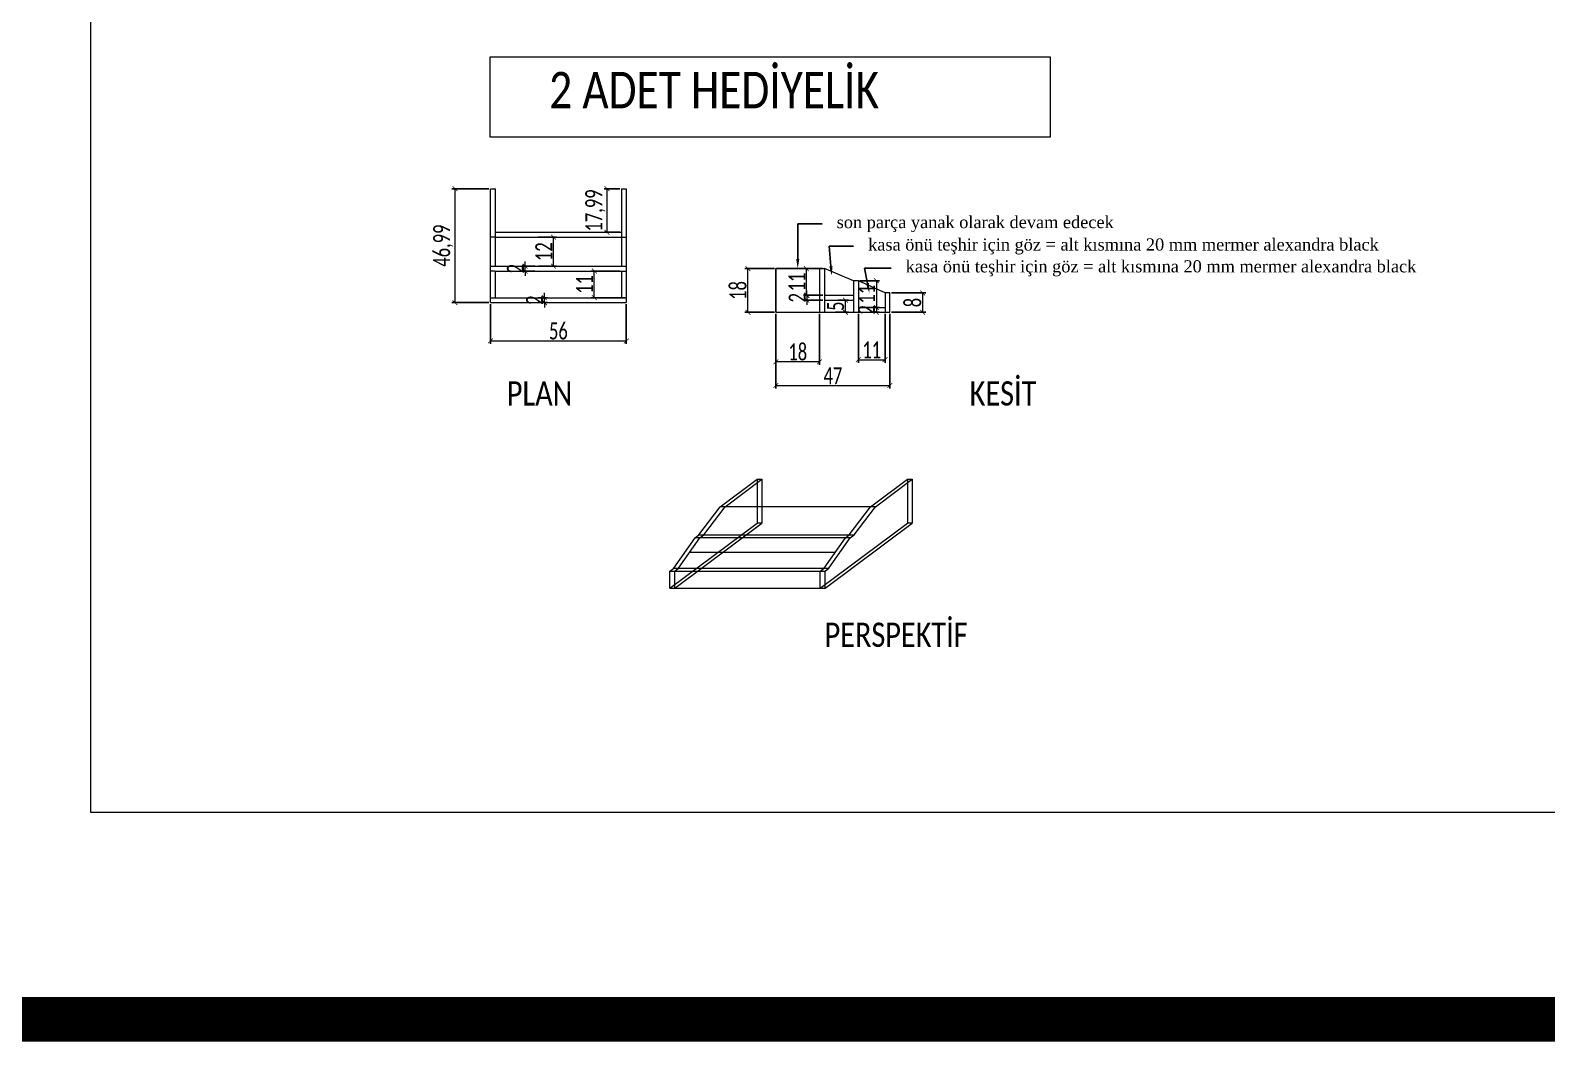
# Model space of a CAD drawing. Header units: millimetres. Extents: x -24 to 530668, y -246875 to -2983.
# Drawn here: x 270690 to 271315, y -110593 to -110176 of the extents above; entities that cross this region are included whole.
import ezdxf
from ezdxf import colors
from ezdxf.entities.mleader import LeaderData, LeaderLine
from ezdxf.math import Vec2, Vec3

# ---------------------------------------------------------------- set-up
doc = ezdxf.new("R2010")
doc.units = ezdxf.units.MM
doc.header["$PDMODE"] = 2
doc.layers.get('0').update_dxf_attribs({"lineweight": 20})
for name, color, linetype, lineweight in [('görünüş', 45, 'Continuous', 25), ('mermer', 142, 'Continuous', 15), ('olcu', 251, 'Continuous', 20), ('text', 1, 'Continuous', 20)]:
    doc.layers.add(name, color=color, linetype=linetype, lineweight=lineweight)
doc.layers.add('yazı', color=11, linetype='Continuous')
doc.styles.get("Standard").update_dxf_attribs({"font": 'times.ttf', "height": 12})
doc.styles.add('text2', font='calibri.ttf', dxfattribs={"width": 0.8})
doc.styles.add('Ölçü50', font='calibri.ttf', dxfattribs={"width": 0.7})
doc.dimstyles.new('ölçü10', dxfattribs={"dimtxt": 7, "dimasz": 2, "dimexe": 1.25, "dimexo": 0.625, "dimgap": 0.5, "dimtad": 1, "dimzin": 9, "dimtxsty": 'Ölçü50', "dimblk": 'ARCHTICK', "dimcen": 2, "dimclrd": 256, "dimclre": 256, "dimclrt": 1, "dimazin": 2, "dimtfac": 1, "dimtix": 1, "dimtmove": 0, "dimatfit": 3, "dimldrblk": 'ARCHTICK', "dimfxl": 1, "dimlwd": -1, "dimarcsym": 0})

# ---------------------------------------------------------------- blocks, each defined once
blk = doc.blocks.new('_ArchTick')
at = {"color": 0, "linetype": 'ByBlock', "const_width": 0.15}
blk.add_lwpolyline([(-0.5, -0.5), (0.5, 0.5)], dxfattribs=at)
blk = doc.blocks.new('*D456')
at = {"layer": 'DEFPOINTS', "color": 0, "transparency": 16777216}
for p in [(270985.6, -110274.02), (270997.14, -110274.02, 0), (270997.14, -110292.02, 0)]:
    blk.add_point(p, dxfattribs=at)
at = {"layer": 'olcu', "lineweight": -2, "transparency": 16777216}
for p, q in [((270996.51, -110274.02), (270984.35, -110274.02)), ((270996.51, -110292.02), (270984.35, -110292.02))]:
    blk.add_line(p, q, dxfattribs=at)
at = {"layer": 'olcu', "transparency": 16777216}
blk.add_line((270985.6, -110292.02), (270985.6, -110274.02), dxfattribs=at)
at = {"layer": 'olcu', "transparency": 16777216, "xscale": 2, "yscale": 2, "zscale": 2}
for p, rotation in [((270985.6, -110274.02), 90), ((270985.6, -110292.02), 270)]:
    blk.add_blockref('_ArchTick', p, dxfattribs=dict(at, rotation=rotation))
at = {"layer": 'olcu', "color": 1, "transparency": 16777216, "insert": (270981.51, -110283.02), "char_height": 7, "attachment_point": 5, "rotation": 90, "style": 'Ölçü50'}
blk.add_mtext('18', dxfattribs=at)
blk = doc.blocks.new('*D457')
at = {"layer": 'DEFPOINTS', "color": 0, "transparency": 16777216}
for p in [(270879.41, -110288.02, 0), (270935.41, -110288.02, 0), (270935.41, -110303.85)]:
    blk.add_point(p, dxfattribs=at)
at = {"layer": 'olcu', "lineweight": -2, "transparency": 16777216}
for p, q in [((270879.41, -110288.64), (270879.41, -110305.1)), ((270935.41, -110288.64), (270935.41, -110305.1))]:
    blk.add_line(p, q, dxfattribs=at)
at = {"layer": 'olcu', "transparency": 16777216}
blk.add_line((270879.41, -110303.85), (270935.41, -110303.85), dxfattribs=at)
at = {"layer": 'olcu', "transparency": 16777216, "xscale": 2, "yscale": 2, "zscale": 2, "rotation": 180}
blk.add_blockref('_ArchTick', (270879.41, -110303.85), dxfattribs=at)
at = {"layer": 'olcu', "transparency": 16777216, "xscale": 2, "yscale": 2, "zscale": 2}
blk.add_blockref('_ArchTick', (270935.41, -110303.85), dxfattribs=at)
at = {"layer": 'olcu', "color": 1, "transparency": 16777216, "insert": (270907.41, -110299.77), "char_height": 7, "attachment_point": 5, "style": 'Ölçü50'}
blk.add_mtext('56', dxfattribs=at)
blk = doc.blocks.new('*D458')
at = {"layer": 'DEFPOINTS', "color": 0, "transparency": 16777216}
for p in [(270898.41, -110286.02), (270901.64, -110286.02), (270898.41, -110288.02)]:
    blk.add_point(p, dxfattribs=at)
at = {"layer": 'olcu', "lineweight": -2, "transparency": 16777216}
for p, q in [((270899.03, -110286.02), (270902.89, -110286.02)), ((270899.03, -110288.02), (270902.89, -110288.02))]:
    blk.add_line(p, q, dxfattribs=at)
at = {"layer": 'olcu', "transparency": 16777216}
for p, q in [((270901.64, -110286.02), (270901.64, -110284.02)), ((270901.64, -110288.02), (270901.64, -110286.02)), ((270901.64, -110288.02), (270901.64, -110290.02))]:
    blk.add_line(p, q, dxfattribs=at)
at = {"layer": 'olcu', "transparency": 16777216, "xscale": 2, "yscale": 2, "zscale": 2}
for p, rotation in [((270901.64, -110286.02), 270), ((270901.64, -110288.02), 90)]:
    blk.add_blockref('_ArchTick', p, dxfattribs=dict(at, rotation=rotation))
at = {"layer": 'olcu', "color": 1, "transparency": 16777216, "insert": (270897.61, -110287.02), "char_height": 7, "attachment_point": 5, "rotation": 90, "style": 'Ölçü50'}
blk.add_mtext('2', dxfattribs=at)
blk = doc.blocks.new('*D459')
at = {"layer": 'DEFPOINTS', "color": 0, "transparency": 16777216}
for p in [(270893.71, -110273.02), (270898.41, -110273.02, 0), (270898.3, -110275.02, 0)]:
    blk.add_point(p, dxfattribs=at)
at = {"layer": 'olcu', "lineweight": -2, "transparency": 16777216}
for p, q in [((270897.78, -110273.02), (270892.46, -110273.02)), ((270897.68, -110275.02), (270892.46, -110275.02))]:
    blk.add_line(p, q, dxfattribs=at)
at = {"layer": 'olcu', "transparency": 16777216}
for p, q in [((270893.71, -110273.02), (270893.71, -110271.02)), ((270893.71, -110275.02), (270893.71, -110273.02)), ((270893.71, -110275.02), (270893.71, -110277.02))]:
    blk.add_line(p, q, dxfattribs=at)
at = {"layer": 'olcu', "transparency": 16777216, "xscale": 2, "yscale": 2, "zscale": 2}
for p, rotation in [((270893.71, -110273.02), 270), ((270893.71, -110275.02), 90)]:
    blk.add_blockref('_ArchTick', p, dxfattribs=dict(at, rotation=rotation))
at = {"layer": 'olcu', "color": 1, "transparency": 16777216, "insert": (270889.67, -110274.02), "char_height": 7, "attachment_point": 5, "rotation": 90, "style": 'Ölçü50'}
blk.add_mtext('2', dxfattribs=at)
blk = doc.blocks.new('*D460')
at = {"layer": 'DEFPOINTS', "color": 0, "transparency": 16777216}
for p in [(270898.3, -110261.02, 0), (270905.42, -110261.02), (270898.41, -110273.02, 0)]:
    blk.add_point(p, dxfattribs=at)
at = {"layer": 'olcu', "lineweight": -2, "transparency": 16777216}
for p, q in [((270898.93, -110261.02), (270906.67, -110261.02)), ((270899.03, -110273.02), (270906.67, -110273.02))]:
    blk.add_line(p, q, dxfattribs=at)
at = {"layer": 'olcu', "transparency": 16777216}
blk.add_line((270905.42, -110273.02), (270905.42, -110261.02), dxfattribs=at)
at = {"layer": 'olcu', "transparency": 16777216, "xscale": 2, "yscale": 2, "zscale": 2}
for p, rotation in [((270905.42, -110261.02), 90), ((270905.42, -110273.02), 270)]:
    blk.add_blockref('_ArchTick', p, dxfattribs=dict(at, rotation=rotation))
at = {"layer": 'olcu', "color": 1, "transparency": 16777216, "insert": (270901.39, -110267.02), "char_height": 7, "attachment_point": 5, "rotation": 90, "style": 'Ölçü50'}
blk.add_mtext('12', dxfattribs=at)
blk = doc.blocks.new('*D461')
at = {"layer": 'DEFPOINTS', "color": 0, "transparency": 16777216}
for p in [(270927.5, -110241.03), (270933.41, -110241.03, 0), (270933.41, -110259.02, 0)]:
    blk.add_point(p, dxfattribs=at)
at = {"layer": 'olcu', "lineweight": -2, "transparency": 16777216}
for p, q in [((270932.78, -110241.03), (270926.25, -110241.03)), ((270932.78, -110259.02), (270926.25, -110259.02))]:
    blk.add_line(p, q, dxfattribs=at)
at = {"layer": 'olcu', "transparency": 16777216}
blk.add_line((270927.5, -110259.02), (270927.5, -110241.03), dxfattribs=at)
at = {"layer": 'olcu', "transparency": 16777216, "xscale": 2, "yscale": 2, "zscale": 2}
for p, rotation in [((270927.5, -110241.03), 90), ((270927.5, -110259.02), 270)]:
    blk.add_blockref('_ArchTick', p, dxfattribs=dict(at, rotation=rotation))
at = {"layer": 'olcu', "color": 1, "transparency": 16777216, "insert": (270922.69, -110250.02), "char_height": 7, "attachment_point": 5, "rotation": 90, "style": 'Ölçü50'}
blk.add_mtext('17,99', dxfattribs=at)
blk = doc.blocks.new('*D462')
at = {"layer": 'DEFPOINTS', "color": 0, "transparency": 16777216}
for p in [(271021.14, -110292.02, 0), (271022.14, -110287.02, 0), (271025.8, -110287.02)]:
    blk.add_point(p, dxfattribs=at)
at = {"layer": 'olcu', "lineweight": -2, "transparency": 16777216}
for p, q in [((271021.76, -110292.02), (271027.05, -110292.02)), ((271022.76, -110287.02), (271027.05, -110287.02))]:
    blk.add_line(p, q, dxfattribs=at)
at = {"layer": 'olcu', "transparency": 16777216}
blk.add_line((271025.8, -110292.02), (271025.8, -110287.02), dxfattribs=at)
at = {"layer": 'olcu', "transparency": 16777216, "xscale": 2, "yscale": 2, "zscale": 2}
for p, rotation in [((271025.8, -110287.02), 90), ((271025.8, -110292.02), 270)]:
    blk.add_blockref('_ArchTick', p, dxfattribs=dict(at, rotation=rotation))
at = {"layer": 'olcu', "color": 1, "transparency": 16777216, "insert": (271021.75, -110289.52), "char_height": 7, "attachment_point": 5, "rotation": 90, "style": 'Ölçü50'}
blk.add_mtext('5', dxfattribs=at)
blk = doc.blocks.new('*D463')
at = {"layer": 'DEFPOINTS', "color": 0, "transparency": 16777216}
for p in [(271035.53, -110290.02, 0), (271035.53, -110292.02, 0), (271038.56, -110292.02)]:
    blk.add_point(p, dxfattribs=at)
at = {"layer": 'olcu', "lineweight": -2, "transparency": 16777216}
for p, q in [((271036.16, -110290.02), (271039.81, -110290.02)), ((271036.16, -110292.02), (271039.81, -110292.02))]:
    blk.add_line(p, q, dxfattribs=at)
at = {"layer": 'olcu', "transparency": 16777216}
blk.add_line((271038.56, -110290.02), (271038.56, -110292.02), dxfattribs=at)
at = {"layer": 'olcu', "transparency": 16777216, "xscale": 2, "yscale": 2, "zscale": 2}
for p, rotation in [((271038.56, -110290.02), 90), ((271038.56, -110292.02), 270)]:
    blk.add_blockref('_ArchTick', p, dxfattribs=dict(at, rotation=rotation))
at = {"layer": 'olcu', "color": 1, "transparency": 16777216, "insert": (271034.52, -110291.02), "char_height": 7, "attachment_point": 5, "rotation": 90, "style": 'Ölçü50'}
blk.add_mtext('2', dxfattribs=at)
blk = doc.blocks.new('*D464')
at = {"layer": 'DEFPOINTS', "color": 0, "transparency": 16777216}
for p in [(270997.14, -110292.02, 0), (271015.14, -110292.02, 0), (270997.14, -110312.48)]:
    blk.add_point(p, dxfattribs=at)
at = {"layer": 'olcu', "lineweight": -2, "transparency": 16777216}
for p, q in [((270997.14, -110292.64), (270997.14, -110313.73)), ((271015.14, -110292.64), (271015.14, -110313.73))]:
    blk.add_line(p, q, dxfattribs=at)
at = {"layer": 'olcu', "transparency": 16777216}
blk.add_line((271015.14, -110312.48), (270997.14, -110312.48), dxfattribs=at)
at = {"layer": 'olcu', "transparency": 16777216, "xscale": 2, "yscale": 2, "zscale": 2, "rotation": 180}
blk.add_blockref('_ArchTick', (270997.14, -110312.48), dxfattribs=at)
at = {"layer": 'olcu', "transparency": 16777216, "xscale": 2, "yscale": 2, "zscale": 2}
blk.add_blockref('_ArchTick', (271015.14, -110312.48), dxfattribs=at)
at = {"layer": 'olcu', "color": 1, "transparency": 16777216, "insert": (271006.14, -110308.4), "char_height": 7, "attachment_point": 5, "style": 'Ölçü50'}
blk.add_mtext('18', dxfattribs=at)
blk = doc.blocks.new('*D465')
at = {"layer": 'DEFPOINTS', "color": 0, "transparency": 16777216}
for p in [(271031.14, -110292.02, 0), (271042.14, -110292.02, 0), (271042.14, -110311.6)]:
    blk.add_point(p, dxfattribs=at)
at = {"layer": 'olcu', "lineweight": -2, "transparency": 16777216}
for p, q in [((271031.14, -110292.64), (271031.14, -110312.85)), ((271042.14, -110292.64), (271042.14, -110312.85))]:
    blk.add_line(p, q, dxfattribs=at)
at = {"layer": 'olcu', "transparency": 16777216}
blk.add_line((271031.14, -110311.6), (271042.14, -110311.6), dxfattribs=at)
at = {"layer": 'olcu', "transparency": 16777216, "xscale": 2, "yscale": 2, "zscale": 2, "rotation": 180}
blk.add_blockref('_ArchTick', (271031.14, -110311.6), dxfattribs=at)
at = {"layer": 'olcu', "transparency": 16777216, "xscale": 2, "yscale": 2, "zscale": 2}
blk.add_blockref('_ArchTick', (271042.14, -110311.6), dxfattribs=at)
at = {"layer": 'olcu', "color": 1, "transparency": 16777216, "insert": (271036.64, -110307.59), "char_height": 7, "attachment_point": 5, "style": 'Ölçü50'}
blk.add_mtext('11', dxfattribs=at)
blk = doc.blocks.new('*D466')
at = {"layer": 'DEFPOINTS', "color": 0, "transparency": 16777216}
for p in [(270864.78, -110241.03), (270879.41, -110241.03, 0), (270879.41, -110288.02, 0)]:
    blk.add_point(p, dxfattribs=at)
at = {"layer": 'olcu', "lineweight": -2, "transparency": 16777216}
for p, q in [((270878.78, -110241.03), (270863.53, -110241.03)), ((270878.78, -110288.02), (270863.53, -110288.02))]:
    blk.add_line(p, q, dxfattribs=at)
at = {"layer": 'olcu', "transparency": 16777216}
blk.add_line((270864.78, -110288.02), (270864.78, -110241.03), dxfattribs=at)
at = {"layer": 'olcu', "transparency": 16777216, "xscale": 2, "yscale": 2, "zscale": 2}
for p, rotation in [((270864.78, -110241.03), 90), ((270864.78, -110288.02), 270)]:
    blk.add_blockref('_ArchTick', p, dxfattribs=dict(at, rotation=rotation))
at = {"layer": 'olcu', "color": 1, "transparency": 16777216, "insert": (270859.96, -110264.52), "char_height": 7, "attachment_point": 5, "rotation": 90, "style": 'Ölçü50'}
blk.add_mtext('46,99', dxfattribs=at)
blk = doc.blocks.new('*D467')
at = {"layer": 'DEFPOINTS', "color": 0, "transparency": 16777216}
for p in [(270997.14, -110292.02, 0), (271044.14, -110292.02, 0), (271044.14, -110322.22)]:
    blk.add_point(p, dxfattribs=at)
at = {"layer": 'olcu', "lineweight": -2, "transparency": 16777216}
for p, q in [((270997.14, -110292.64), (270997.14, -110323.47)), ((271044.14, -110292.64), (271044.14, -110323.47))]:
    blk.add_line(p, q, dxfattribs=at)
at = {"layer": 'olcu', "transparency": 16777216}
blk.add_line((270997.14, -110322.22), (271044.14, -110322.22), dxfattribs=at)
at = {"layer": 'olcu', "transparency": 16777216, "xscale": 2, "yscale": 2, "zscale": 2, "rotation": 180}
blk.add_blockref('_ArchTick', (270997.14, -110322.22), dxfattribs=at)
at = {"layer": 'olcu', "transparency": 16777216, "xscale": 2, "yscale": 2, "zscale": 2}
blk.add_blockref('_ArchTick', (271044.14, -110322.22), dxfattribs=at)
at = {"layer": 'olcu', "color": 1, "transparency": 16777216, "insert": (271020.64, -110318.2), "char_height": 7, "attachment_point": 5, "style": 'Ölçü50'}
blk.add_mtext('47', dxfattribs=at)
blk = doc.blocks.new('*D468')
at = {"layer": 'DEFPOINTS', "color": 0, "transparency": 16777216}
for p in [(271044.14, -110284.02, 0), (271057.67, -110284.02), (271044.14, -110292.02, 0)]:
    blk.add_point(p, dxfattribs=at)
at = {"layer": 'olcu', "lineweight": -2, "transparency": 16777216}
for p, q in [((271044.76, -110284.02), (271058.92, -110284.02)), ((271044.76, -110292.02), (271058.92, -110292.02))]:
    blk.add_line(p, q, dxfattribs=at)
at = {"layer": 'olcu', "transparency": 16777216}
blk.add_line((271057.67, -110292.02), (271057.67, -110284.02), dxfattribs=at)
at = {"layer": 'olcu', "transparency": 16777216, "xscale": 2, "yscale": 2, "zscale": 2}
for p, rotation in [((271057.67, -110284.02), 90), ((271057.67, -110292.02), 270)]:
    blk.add_blockref('_ArchTick', p, dxfattribs=dict(at, rotation=rotation))
at = {"layer": 'olcu', "color": 1, "transparency": 16777216, "insert": (271053.59, -110288.02), "char_height": 7, "attachment_point": 5, "rotation": 90, "style": 'Ölçü50'}
blk.add_mtext('8', dxfattribs=at)
blk = doc.blocks.new('*D469')
at = {"layer": 'DEFPOINTS', "color": 0, "transparency": 16777216}
for p in [(271031.14, -110279.02, 0), (271031.14, -110290.02, 0), (271038.56, -110290.02)]:
    blk.add_point(p, dxfattribs=at)
at = {"layer": 'olcu', "lineweight": -2, "transparency": 16777216}
for p, q in [((271031.76, -110279.02), (271039.81, -110279.02)), ((271031.76, -110290.02), (271039.81, -110290.02))]:
    blk.add_line(p, q, dxfattribs=at)
at = {"layer": 'olcu', "transparency": 16777216}
blk.add_line((271038.56, -110279.02), (271038.56, -110290.02), dxfattribs=at)
at = {"layer": 'olcu', "transparency": 16777216, "xscale": 2, "yscale": 2, "zscale": 2}
for p, rotation in [((271038.56, -110279.02), 90), ((271038.56, -110290.02), 270)]:
    blk.add_blockref('_ArchTick', p, dxfattribs=dict(at, rotation=rotation))
at = {"layer": 'olcu', "color": 1, "transparency": 16777216, "insert": (271034.55, -110284.52), "char_height": 7, "attachment_point": 5, "rotation": 90, "style": 'Ölçü50'}
blk.add_mtext('11', dxfattribs=at)
blk = doc.blocks.new('*D470')
at = {"layer": 'DEFPOINTS', "color": 0, "transparency": 16777216}
for p in [(271009.73, -110274.02), (271017.14, -110274.02, 0), (271017.14, -110285.02, 0)]:
    blk.add_point(p, dxfattribs=at)
at = {"layer": 'olcu', "lineweight": -2, "transparency": 16777216}
for p, q in [((271016.51, -110274.02), (271008.48, -110274.02)), ((271016.51, -110285.02), (271008.48, -110285.02))]:
    blk.add_line(p, q, dxfattribs=at)
at = {"layer": 'olcu', "transparency": 16777216}
blk.add_line((271009.73, -110285.02), (271009.73, -110274.02), dxfattribs=at)
at = {"layer": 'olcu', "transparency": 16777216, "xscale": 2, "yscale": 2, "zscale": 2}
for p, rotation in [((271009.73, -110274.02), 90), ((271009.73, -110285.02), 270)]:
    blk.add_blockref('_ArchTick', p, dxfattribs=dict(at, rotation=rotation))
at = {"layer": 'olcu', "color": 1, "transparency": 16777216, "insert": (271005.73, -110279.52), "char_height": 7, "attachment_point": 5, "rotation": 90, "style": 'Ölçü50'}
blk.add_mtext('11', dxfattribs=at)
blk = doc.blocks.new('*D471')
at = {"layer": 'DEFPOINTS', "color": 0, "transparency": 16777216}
for p in [(271017.14, -110285.02, 0), (271009.93, -110287.02), (271017.14, -110287.02, 0)]:
    blk.add_point(p, dxfattribs=at)
at = {"layer": 'olcu', "lineweight": -2, "transparency": 16777216}
for p, q in [((271016.51, -110285.02), (271008.68, -110285.02)), ((271016.51, -110287.02), (271008.68, -110287.02))]:
    blk.add_line(p, q, dxfattribs=at)
at = {"layer": 'olcu', "transparency": 16777216}
for p, q in [((271009.93, -110285.02), (271009.93, -110283.02)), ((271009.93, -110285.02), (271009.93, -110287.02)), ((271009.93, -110287.02), (271009.93, -110289.02))]:
    blk.add_line(p, q, dxfattribs=at)
at = {"layer": 'olcu', "transparency": 16777216, "xscale": 2, "yscale": 2, "zscale": 2}
for p, rotation in [((271009.93, -110285.02), 270), ((271009.93, -110287.02), 90)]:
    blk.add_blockref('_ArchTick', p, dxfattribs=dict(at, rotation=rotation))
at = {"layer": 'olcu', "color": 1, "transparency": 16777216, "insert": (271005.9, -110286.02), "char_height": 7, "attachment_point": 5, "rotation": 90, "style": 'Ölçü50'}
blk.add_mtext('2', dxfattribs=at)
blk = doc.blocks.new('*D472')
at = {"layer": 'DEFPOINTS', "color": 0, "transparency": 16777216}
for p in [(270922.23, -110275.02), (270933.41, -110275.02, 0), (270935.41, -110286.02, 0)]:
    blk.add_point(p, dxfattribs=at)
at = {"layer": 'olcu', "lineweight": -2, "transparency": 16777216}
for p, q in [((270932.78, -110275.02), (270920.98, -110275.02)), ((270934.78, -110286.02), (270920.98, -110286.02))]:
    blk.add_line(p, q, dxfattribs=at)
at = {"layer": 'olcu', "transparency": 16777216}
blk.add_line((270922.23, -110286.02), (270922.23, -110275.02), dxfattribs=at)
at = {"layer": 'olcu', "transparency": 16777216, "xscale": 2, "yscale": 2, "zscale": 2}
for p, rotation in [((270922.23, -110275.02), 90), ((270922.23, -110286.02), 270)]:
    blk.add_blockref('_ArchTick', p, dxfattribs=dict(at, rotation=rotation))
at = {"layer": 'olcu', "color": 1, "transparency": 16777216, "insert": (270918.22, -110280.52), "char_height": 7, "attachment_point": 5, "rotation": 90, "style": 'Ölçü50'}
blk.add_mtext('11', dxfattribs=at)

msp = doc.modelspace()

# ---------------------------------------------------------------- linework, layer by layer
at = {"color": 1, "const_width": 18.492}
msp.add_lwpolyline([(269213.704, -109030.619), (275060.383, -109030.619), (275060.383, -110583.763), (269213.704, -110583.763)], close=True, dxfattribs=at)
for points in [[(270714.572, -109633.156), (272318.154, -109633.156), (272318.154, -110498.492), (270714.572, -110498.492)], [(270879.242, -110186.574), (271110.243, -110186.574), (271110.243, -110219.768), (270879.242, -110219.768)]]:
    msp.add_lwpolyline(points, close=True)
at = {"layer": 'görünüş'}
for q in [(271015.135, -110274.019, 0), (270997.135, -110292.019, 0)]:
    msp.add_line((270997.135, -110274.019, 0), q, dxfattribs=at)
at = {"layer": 'mermer'}
for p, q in [((270879.409, -110241.027, 0), (270881.409, -110241.027, 0)), ((270879.409, -110288.019, 0), (270879.409, -110241.027, 0)), ((270881.409, -110273.019, 0), (270881.409, -110241.027, 0)), ((270933.409, -110241.027, 0), (270935.409, -110241.027, 0)), ((270881.409, -110259.019, 0), (270933.409, -110259.019, 0)), ((270881.195, -110261.019, 0), (270879.409, -110261.019, 0)), ((270881.195, -110261.019, 0), (270933.409, -110261.019, 0)), ((270933.409, -110261.019, 0), (270935.409, -110261.019, 0)), ((270879.409, -110273.019, 0), (270935.409, -110273.019, 0)), ((270881.195, -110275.019, 0), (270879.409, -110275.019, 0)), ((270881.195, -110275.019, 0), (270933.409, -110275.019, 0)), ((270881.409, -110286.019, 0), (270881.409, -110275.019, 0)), ((270933.409, -110275.019, 0), (270935.409, -110275.019, 0)), ((271015.135, -110274.019, 0), (271017.135, -110274.019, 0)), ((271015.135, -110274.019, 0), (271015.135, -110292.019, 0)), ((271017.135, -110274.019, 0), (271017.135, -110292.019, 0)), ((271029.135, -110279.019, 0), (271017.135, -110274.019, 0)), ((271029.135, -110279.019, 0), (271029.135, -110292.019, 0)), ((271031.135, -110279.019, 0), (271029.135, -110279.019, 0)), ((271031.135, -110279.019, 0), (271031.135, -110292.019, 0)), ((271042.135, -110284.019, 0), (271031.135, -110279.019, 0)), ((270879.409, -110286.019, 0), (270935.409, -110286.019, 0)), ((271017.135, -110285.019, 0), (271029.135, -110285.019, 0)), ((271044.135, -110284.019, 0), (271042.135, -110284.019, 0)), ((271042.135, -110284.019, 0), (271042.135, -110292.019, 0)), ((271044.135, -110292.019, 0), (271044.135, -110284.019, 0)), ((270879.409, -110288.019, 0), (270935.409, -110288.019, 0)), ((270997.135, -110292.019, 0), (271044.135, -110292.019, 0)), ((271017.135, -110287.019, 0), (271029.135, -110287.019, 0)), ((271031.135, -110290.019, 0), (271042.135, -110290.019, 0)), ((270974.182, -110372.327, 0), (270989.349, -110360.883, 0)), ((270976.182, -110372.327, 0), (270991.349, -110360.883, 0)), ((270989.349, -110360.883, 0), (270991.349, -110360.883, 0)), ((270989.349, -110360.883, 0), (270989.349, -110379.025, 0)), ((270991.349, -110360.883, 0), (270991.349, -110379.025, 0)), ((271036.182, -110372.327, 0), (271051.349, -110360.883, 0)), ((271038.182, -110372.327, 0), (271053.349, -110360.883, 0)), ((271051.349, -110360.883, 0), (271053.349, -110360.883, 0)), ((271051.349, -110360.883, 0), (271051.349, -110379.025, 0)), ((271053.349, -110360.883, 0), (271053.349, -110379.025, 0)), ((270965.383, -110383.865, 0), (270974.182, -110372.327, 0)), ((270967.383, -110383.865, 0), (270976.182, -110372.327, 0)), ((271038.182, -110372.327, 0), (270974.182, -110372.327, 0)), ((271027.383, -110383.865, 0), (271036.182, -110372.327, 0)), ((271029.383, -110383.865, 0), (271038.182, -110372.327, 0)), ((270953.394, -110405.817, 0), (270989.349, -110379.025, 0)), ((270955.394, -110405.817, 0), (270991.349, -110379.025, 0)), ((270991.349, -110379.025, 0), (270989.349, -110379.025, 0)), ((271015.394, -110405.817, 0), (271051.349, -110379.025, 0)), ((271017.394, -110405.817, 0), (271053.349, -110379.025, 0)), ((271053.349, -110379.025, 0), (271051.349, -110379.025, 0)), ((270954.989, -110397.611, 0), (270963.788, -110385.072, 0)), ((270956.989, -110397.611, 0), (270965.788, -110385.072, 0)), ((270963.788, -110385.072, 0), (270965.383, -110383.865, 0)), ((271027.788, -110385.072, 0), (270963.788, -110385.072, 0)), ((270965.383, -110383.865, 0), (271029.383, -110383.865, 0)), ((270965.788, -110385.072, 0), (270967.383, -110383.865, 0)), ((271016.989, -110397.611, 0), (271025.788, -110385.072, 0)), ((271018.989, -110397.611, 0), (271027.788, -110385.072, 0)), ((271025.788, -110385.072, 0), (271027.383, -110383.865, 0)), ((271027.788, -110385.072, 0), (271029.383, -110383.865, 0)), ((270961.622, -110391.009, 0), (271021.26, -110391.009, 0)), ((270953.394, -110398.817, 0), (270954.989, -110397.611, 0)), ((270954.989, -110397.611, 0), (271018.989, -110397.611, 0)), ((270955.394, -110398.817, 0), (270956.989, -110397.611, 0)), ((271015.394, -110398.817, 0), (271016.989, -110397.611, 0)), ((271017.394, -110398.817, 0), (271018.989, -110397.611, 0)), ((270953.394, -110398.817, 0), (271017.394, -110398.817, 0)), ((270953.394, -110405.817, 0), (270953.394, -110398.817, 0)), ((270955.394, -110405.817, 0), (270955.394, -110398.817, 0)), ((271015.394, -110405.817, 0), (271015.394, -110398.817, 0)), ((271017.394, -110405.817, 0), (271017.394, -110398.817, 0)), ((270953.394, -110405.817, 0), (271017.394, -110405.817, 0))]:
    msp.add_line(p, q, dxfattribs=at)
at = {"layer": 'mermer', "extrusion": (6.3311e-09, 1.52846e-08, 1)}
for p, q in [((270933.409, -110241.027, 0), (270933.409, -110273.019, 0)), ((270935.409, -110241.027, 0), (270935.409, -110288.019, 0)), ((270933.409, -110275.019, 0), (270933.409, -110286.019, 0))]:
    msp.add_line(p, q, dxfattribs=at)

# ---------------------------------------------------------------- texts
at = {"layer": 'text', "attachment_point": 1, "style": 'text2'}
for s, insert, char_height, width in [('2 ADET HEDİYELİK', (270903.605, -110192.848), 15, 393.08678), ('PLAN', (270886.155, -110320.512, 0), 10, 440.37517), ('KESİT', (271077.046, -110320.512, 0), 10, 440.37517), ('PERSPEKTİF', (271017.223, -110420.103, 0), 10, 440.37517)]:
    msp.add_mtext(s, dxfattribs=dict(at, insert=insert, char_height=char_height, width=width))

# ---------------------------------------------------------------- dimensions: what is measured, and where the dimension line sits
at = {"layer": 'olcu'}
for base, p1, p2, picture, middle in [((270864.778, -110241.027, 0), (270879.409, -110288.019, 0), (270879.409, -110241.027, 0), '*D466', (270859.962, -110264.523, 0)), ((270927.505, -110241.027, 0), (270933.409, -110259.019, 0), (270933.409, -110241.027, 0), '*D461', (270922.689, -110250.023, 0)), ((270905.422, -110261.019, 0), (270898.409, -110273.019, 0), (270898.302, -110261.019, 0), '*D460', (270901.387, -110267.019, 0)), ((270893.709, -110273.019, 0), (270898.302, -110275.019, 0), (270898.409, -110273.019, 0), '*D459', (270889.674, -110274.019, 0)), ((270985.598, -110274.019, 0), (270997.135, -110292.019, 0), (270997.135, -110274.019, 0), '*D456', (270981.512, -110283.019, 0)), ((271009.735, -110274.019, 0), (271017.135, -110285.019, 0), (271017.135, -110274.019, 0), '*D470', (271005.727, -110279.519, 0)), ((270922.227, -110275.019, 0), (270935.409, -110286.019, 0), (270933.409, -110275.019, 0), '*D472', (270918.219, -110280.519, 0)), ((271038.559, -110290.019, 0), (271031.135, -110279.019, 0), (271031.135, -110290.019, 0), '*D469', (271034.551, -110284.519, 0)), ((270901.643, -110286.019, 0), (270898.409, -110288.019, 0), (270898.409, -110286.019, 0), '*D458', (270897.608, -110287.019, 0)), ((271009.935, -110287.019, 0), (271017.135, -110285.019, 0), (271017.135, -110287.019, 0), '*D471', (271005.9, -110286.019, 0)), ((271025.801, -110287.019, 0), (271021.135, -110292.019, 0), (271022.135, -110287.019, 0), '*D462', (271021.75, -110289.519, 0)), ((271057.671, -110284.019, 0), (271044.135, -110292.019, 0), (271044.135, -110284.019, 0), '*D468', (271053.585, -110288.019, 0))]:
    dim = msp.add_linear_dim(base=base, p1=p1, p2=p2, angle=90, dimstyle='ölçü10', dxfattribs=at)
    dim.commit()
    dim.dimension.update_dxf_attribs({"geometry": picture, "text_midpoint": middle})
for base, p1, p2, picture, middle in [((270935.409, -110303.854, 0), (270879.409, -110288.019, 0), (270935.409, -110288.019, 0), '*D457', (270907.409, -110299.77, 0)), ((270997.135, -110312.484, 0), (271015.135, -110292.019, 0), (270997.135, -110292.019, 0), '*D464', (271006.135, -110308.397, 0)), ((271044.135, -110322.215, 0), (270997.135, -110292.019, 0), (271044.135, -110292.019, 0), '*D467', (271020.635, -110318.199, 0)), ((271042.135, -110311.597, 0), (271031.135, -110292.019, 0), (271042.135, -110292.019, 0), '*D465', (271036.635, -110307.588, 0))]:
    dim = msp.add_linear_dim(base=base, p1=p1, p2=p2, dimstyle='ölçü10', dxfattribs=at)
    dim.commit()
    dim.dimension.update_dxf_attribs({"geometry": picture, "text_midpoint": middle})
dim = msp.add_linear_dim(base=(271038.559, -110292.019, 0), p1=(271035.532, -110290.019, 0), p2=(271035.532, -110292.019, 0), angle=90, dimstyle='ölçü10', dxfattribs=at)
dim.commit()
dim.dimension.update_dxf_attribs({"geometry": '*D463', "text_midpoint": (271038.559, -110291.019, 0), "dimtype": 160})

# ---------------------------------------------------------------- leaders
at = {"layer": 'yazı'}
ml = msp.add_multileader_mtext('Standard', dxfattribs=at)
ml.set_content('son parça yanak olarak devam edecek', color=256)
ml.set_leader_properties()
ml.build(insert=Vec2(0, 0))
ml.multileader.update_dxf_attribs({"dogleg_length": 10})
ctx = ml.context
ctx.base_point, ctx.char_height, ctx.landing_gap_size, ctx.plane_origin = Vec3(271016.199, -110255.578, 0), 5, 6, Vec3(271001.635, -110275.019, 0)
notes = []
notes.append((ctx, [(0, (1, 1, 0), (271006.199, -110255.578, 0), (1, 0), 10, [(0, [(271006.135, -110274.019, 0)], 0, [])])]))
ctx.mtext.insert, ctx.mtext.flow_direction = Vec3(271022.199, -110252.316, 0), 5
ml = msp.add_multileader_mtext('Standard', dxfattribs=at)
ml.set_content('kasa önü teşhir için göz = alt kısmına 20 mm mermer alexandra black', color=256)
ml.set_leader_properties()
ml.build(insert=Vec2(0, 0))
ml.multileader.update_dxf_attribs({"dogleg_length": 10})
ctx = ml.context
ctx.base_point, ctx.char_height, ctx.landing_gap_size, ctx.plane_origin = Vec3(271029.163, -110264.793, 0), 5, 6, Vec3(271017.135, -110278.019, 0)
notes.append((ctx, [(0, (1, 1, 0), (271019.163, -110264.793, 0), (1, 0), 10, [(0, [(271020.135, -110277.019, 0)], 0, [])])]))
ctx.mtext.insert, ctx.mtext.flow_direction = Vec3(271035.163, -110261.558, 0), 5
ml = msp.add_multileader_mtext('Standard', dxfattribs=at)
ml.set_content('kasa önü teşhir için göz = alt kısmına 20 mm mermer alexandra black', color=256)
ml.set_leader_properties()
ml.build(insert=Vec2(0, 0))
ml.multileader.update_dxf_attribs({"dogleg_length": 10})
ctx = ml.context
ctx.base_point, ctx.char_height, ctx.landing_gap_size, ctx.plane_origin = Vec3(271044.663, -110273.798, 0), 5, 6, Vec3(271031.635, -110285.019, 0)
notes.append((ctx, [(0, (1, 1, 0), (271033.663, -110273.798, 0), (1, 0), 11, [(0, [(271035.635, -110284.019, 0)], 0, [])])]))
ctx.mtext.insert, ctx.mtext.flow_direction = Vec3(271050.663, -110270.563, 0), 5
for ctx, leaders in notes:
    for number, flags, end, landing, length, lines in leaders:
        leader = LeaderData()
        leader.index, (leader.has_last_leader_line, leader.has_dogleg_vector, leader.attachment_direction) = number, flags
        leader.last_leader_point, leader.dogleg_vector, leader.dogleg_length = Vec3(end), Vec3(landing), length
        for number, points, colour, breaks in lines:
            line = LeaderLine()
            line.index, line.vertices, line.color, line.breaks = number, Vec3.list(points), colors.encode_raw_color(colour), breaks
            leader.lines.append(line)
        ctx.leaders.append(leader)

doc.saveas('drawing.dxf')
